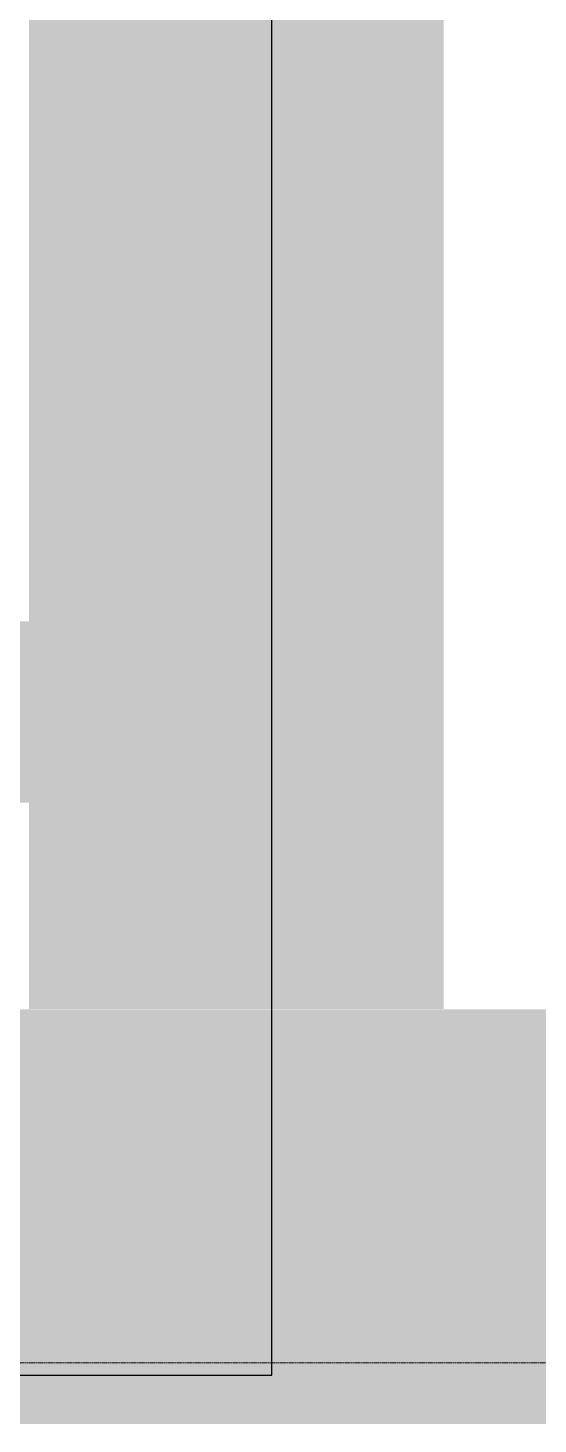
# Model space of a CAD drawing. Extents: x -3450 to 27857, y -1288 to 11880.
# Drawn here: x 648.5 to 746.8, y 23.2 to 292.6 of the extents above; entities that cross this region are included whole.
import ezdxf

# ---------------------------------------------------------------- set-up
doc = ezdxf.new("R2010")
doc.units = 0
doc.linetypes.add('188K-SM-03-F20-MECH-EQ-Y2257103$0$HIDDEN', pattern=[0.375, 0.25, -0.125])
doc.linetypes.add('X-S-FAB-L20$0$HIDDEN', pattern=[0.4, 0.3, -0.1])
doc.layers.add('188K-SM-03-F20-MECH-EQ-Y2257103$0$01-電力-CSA', color=1, linetype='Continuous')
doc.layers.add('X-S-FAB-L20$0$HID', color=5, linetype='X-S-FAB-L20$0$HIDDEN')

# ---------------------------------------------------------------- blocks, each defined once
blk = doc.blocks.new('X-S-FAB-L20')
at = {"layer": 'X-S-FAB-L20$0$HID', "linetype": 'X-S-FAB-L20$0$HIDDEN', "lineweight": 0}
blk.add_lwpolyline([(0, 2100), (1755, 2100), (1755, 35), (0, 35)], close=True, dxfattribs=at)
blk = doc.blocks.new('188K-SM-03-F20-MECH-EQ-Y2257103')
blk.add_lwpolyline([(280, 1809.942), (280, 32.633), (695.5, 32.633), (695.5, 1809.942)], close=True)
at = {"layer": '188K-SM-03-F20-MECH-EQ-Y2257103$0$01-電力-CSA', "color": 217, "ltscale": 1000, "true_color": 0x93278f, "const_width": 80}
blk.add_lwpolyline([(889.419, 1795.566), (548.556, 1795.566), (548.556, 63.206), (889.419, 63.206)], close=True, dxfattribs=at)
at = {"layer": '188K-SM-03-F20-MECH-EQ-Y2257103$0$01-電力-CSA', "color": 217, "linetype": '188K-SM-03-F20-MECH-EQ-Y2257103$0$HIDDEN', "ltscale": 5, "true_color": 0x93278f, "const_width": 80}
blk.add_lwpolyline([(688.658, 1779.399), (688.658, 103.299)], dxfattribs=at)
at = {"layer": '188K-SM-03-F20-MECH-EQ-Y2257103$0$01-電力-CSA', "color": 217, "ltscale": 1000, "true_color": 0x93278f, "const_width": 35}
blk.add_lwpolyline([(696.532, 160.634), (563.437, 160.634)], dxfattribs=at)

msp = doc.modelspace()

# ---------------------------------------------------------------- block references
for name in ['X-S-FAB-L20', '188K-SM-03-F20-MECH-EQ-Y2257103']:
    msp.add_blockref(name, (0, 0))

doc.saveas('drawing.dxf')
